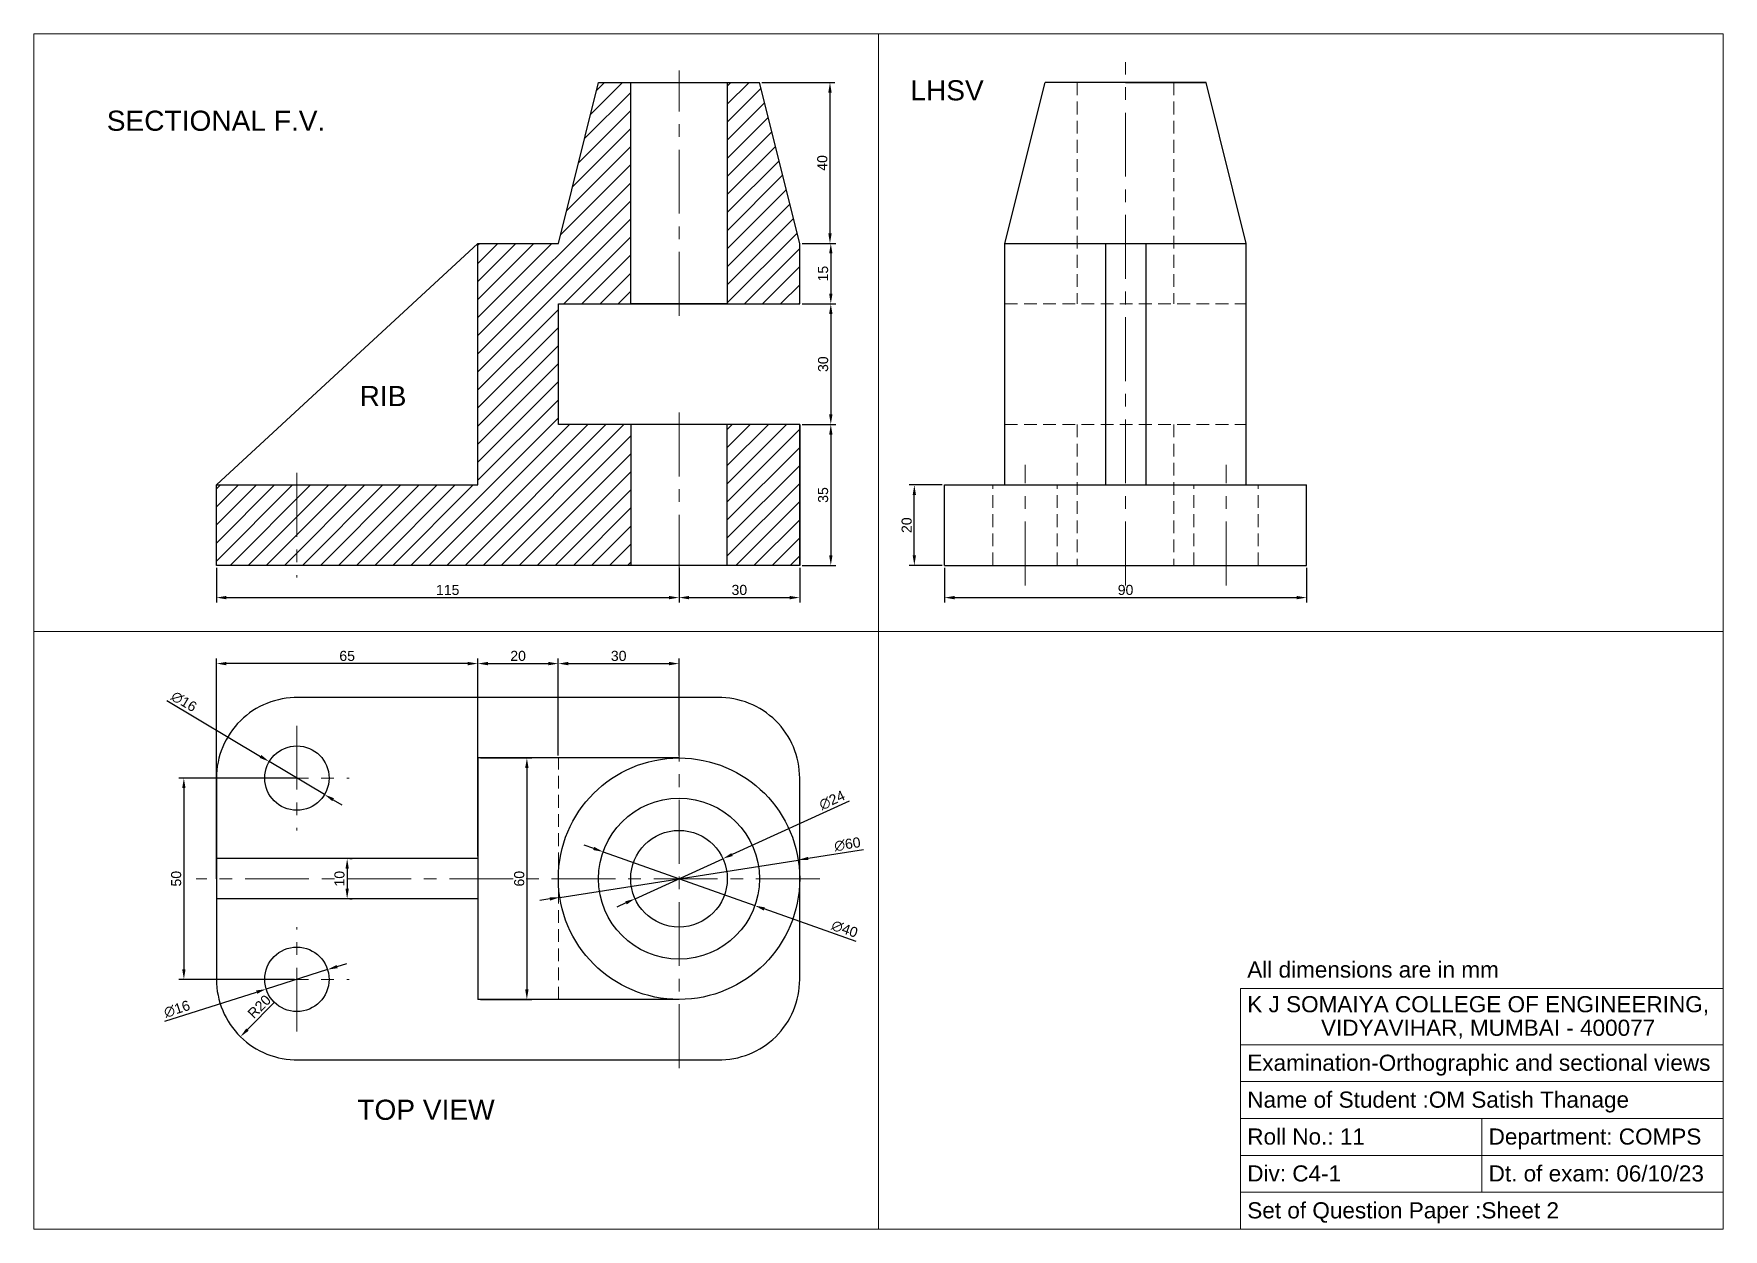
# Model space of a CAD drawing. Header units: millimetres. Extents: x 1372 to 1792, y 2275 to 2572.
import ezdxf

# ---------------------------------------------------------------- set-up
doc = ezdxf.new("R2010")
doc.units = ezdxf.units.MM
doc.header["$LTSCALE"] = 0.5
doc.linetypes.add('CENTER', pattern=[50.8, 31.75, -6.35, 6.35, -6.35])
doc.linetypes.add('HIDDEN', pattern=[9.525, 6.35, -3.175])
doc.styles.get("Standard").update_dxf_attribs({"font": 'arial.ttf'})
doc.dimstyles.new('ISO-25', dxfattribs={"dimtxt": 2.5, "dimasz": 2.5, "dimexe": 1.25, "dimexo": 0.625, "dimtad": 1, "dimtxsty": 'Standard', "dimcen": 2.5, "dimadec": 0, "dimazin": 0, "dimtfac": 1, "dimtmove": 0, "dimatfit": 3, "dimfxl": 1, "dimarcsym": 0})

# ---------------------------------------------------------------- blocks, each defined once
blk = doc.blocks.new('*D1')
at = {"color": 0, "lineweight": -2, "transparency": 16777216}
for p, q in [((1562.58, 2519.63), (1570.94, 2519.63)), ((1569.69, 2517.13), (1569.69, 2507.13)), ((1562.58, 2504.63), (1570.94, 2504.63))]:
    blk.add_line(p, q, dxfattribs=at)
at = {"color": 0, "transparency": 16777216}
for points in [[(1569.28, 2517.13), (1570.11, 2517.13), (1569.69, 2519.63)], [(1569.28, 2507.13), (1570.11, 2507.13), (1569.69, 2504.63)]]:
    blk.add_solid(points, dxfattribs=at)
at = {"layer": 'Defpoints', "color": 0, "transparency": 16777216}
for p in [(1561.95, 2519.63), (1561.95, 2504.63), (1569.69, 2504.63)]:
    blk.add_point(p, dxfattribs=at)
at = {"color": 0, "lineweight": 9, "transparency": 16777216, "insert": (1567.79, 2512.13), "char_height": 2.5, "attachment_point": 5, "rotation": 90}
blk.add_mtext('15', dxfattribs=at)
blk = doc.blocks.new('*D2')
at = {"color": 0, "lineweight": -2, "transparency": 16777216}
for p, q in [((1552.58, 2559.63), (1570.73, 2559.63)), ((1569.48, 2557.13), (1569.48, 2522.13)), ((1562.58, 2519.63), (1570.73, 2519.63))]:
    blk.add_line(p, q, dxfattribs=at)
at = {"color": 0, "transparency": 16777216}
for points in [[(1569.07, 2557.13), (1569.9, 2557.13), (1569.48, 2559.63)], [(1569.07, 2522.13), (1569.9, 2522.13), (1569.48, 2519.63)]]:
    blk.add_solid(points, dxfattribs=at)
at = {"layer": 'Defpoints', "color": 0, "transparency": 16777216}
for p in [(1551.95, 2559.63), (1561.95, 2519.63), (1569.48, 2519.63)]:
    blk.add_point(p, dxfattribs=at)
at = {"color": 0, "lineweight": 9, "transparency": 16777216, "insert": (1567.58, 2539.63), "char_height": 2.5, "attachment_point": 5, "rotation": 90}
blk.add_mtext('40', dxfattribs=at)
blk = doc.blocks.new('*D3')
at = {"color": 0, "lineweight": -2, "transparency": 16777216}
for p, q in [((1531.95, 2436.01), (1531.95, 2430.38)), ((1561.95, 2439.01), (1561.95, 2430.38)), ((1534.45, 2431.63), (1559.45, 2431.63))]:
    blk.add_line(p, q, dxfattribs=at)
at = {"color": 0, "transparency": 16777216}
for points in [[(1534.45, 2432.05), (1534.45, 2431.21), (1531.95, 2431.63)], [(1559.45, 2432.05), (1559.45, 2431.21), (1561.95, 2431.63)]]:
    blk.add_solid(points, dxfattribs=at)
at = {"layer": 'Defpoints', "color": 0, "transparency": 16777216}
for p in [(1531.95, 2436.63), (1561.95, 2439.63), (1561.95, 2431.63)]:
    blk.add_point(p, dxfattribs=at)
at = {"color": 0, "lineweight": 9, "transparency": 16777216, "insert": (1546.95, 2433.53), "char_height": 2.5, "attachment_point": 5}
blk.add_mtext('30', dxfattribs=at)
blk = doc.blocks.new('*D4')
at = {"color": 0, "lineweight": -2, "transparency": 16777216}
for p, q in [((1416.95, 2439.01), (1416.95, 2430.38)), ((1531.95, 2439.01), (1531.95, 2430.38)), ((1419.45, 2431.63), (1529.45, 2431.63))]:
    blk.add_line(p, q, dxfattribs=at)
at = {"color": 0, "transparency": 16777216}
for points in [[(1419.45, 2432.05), (1419.45, 2431.21), (1416.95, 2431.63)], [(1529.45, 2432.05), (1529.45, 2431.21), (1531.95, 2431.63)]]:
    blk.add_solid(points, dxfattribs=at)
at = {"layer": 'Defpoints', "color": 0, "transparency": 16777216}
for p in [(1416.95, 2439.63), (1531.95, 2439.63), (1531.95, 2431.63)]:
    blk.add_point(p, dxfattribs=at)
at = {"color": 0, "lineweight": 9, "transparency": 16777216, "insert": (1474.45, 2433.53), "char_height": 2.5, "attachment_point": 5}
blk.add_mtext('115', dxfattribs=at)
blk = doc.blocks.new('*D6')
at = {"color": 0, "lineweight": -2, "transparency": 16777216}
blk.add_line((1431.49, 2331.24), (1424.68, 2324.32), dxfattribs=at)
at = {"color": 0, "transparency": 16777216}
blk.add_solid([(1424.38, 2324.61), (1424.97, 2324.02), (1422.92, 2322.53)], dxfattribs=at)
at = {"layer": 'Defpoints', "color": 0, "transparency": 16777216}
for p in [(1436.95, 2336.79), (1422.92, 2322.53)]:
    blk.add_point(p, dxfattribs=at)
at = {"color": 0, "lineweight": 9, "transparency": 16777216, "insert": (1427.61, 2330), "char_height": 2.5, "attachment_point": 5, "rotation": 45.4643}
blk.add_mtext('R20', dxfattribs=at)
blk = doc.blocks.new('*D7')
at = {"color": 0, "lineweight": -2, "transparency": 16777216}
for p, q in [((1436.33, 2386.79), (1407.61, 2386.79)), ((1408.86, 2384.29), (1408.86, 2339.29)), ((1436.33, 2336.79), (1407.61, 2336.79))]:
    blk.add_line(p, q, dxfattribs=at)
at = {"color": 0, "transparency": 16777216}
for points in [[(1408.44, 2384.29), (1409.27, 2384.29), (1408.86, 2386.79)], [(1408.44, 2339.29), (1409.27, 2339.29), (1408.86, 2336.79)]]:
    blk.add_solid(points, dxfattribs=at)
at = {"layer": 'Defpoints', "color": 0, "transparency": 16777216}
for p in [(1436.95, 2386.79), (1408.86, 2336.79), (1436.95, 2336.79)]:
    blk.add_point(p, dxfattribs=at)
at = {"color": 0, "lineweight": 9, "transparency": 16777216, "insert": (1406.95, 2361.79), "char_height": 2.5, "attachment_point": 5, "rotation": 90}
blk.add_mtext('50', dxfattribs=at)
blk = doc.blocks.new('*D8')
at = {"color": 0, "lineweight": -2, "transparency": 16777216}
for p, q in [((1404.63, 2406.03), (1427.93, 2392.16)), ((1443.83, 2382.7), (1430.08, 2390.88)), ((1445.97, 2381.42), (1448.12, 2380.14))]:
    blk.add_line(p, q, dxfattribs=at)
at = {"color": 0, "transparency": 16777216}
for points in [[(1428.14, 2392.52), (1427.72, 2391.81), (1430.08, 2390.88)], [(1446.19, 2381.78), (1445.76, 2381.06), (1443.83, 2382.7)]]:
    blk.add_solid(points, dxfattribs=at)
at = {"layer": 'Defpoints', "color": 0, "transparency": 16777216}
for p in [(1430.08, 2390.88), (1443.83, 2382.7)]:
    blk.add_point(p, dxfattribs=at)
at = {"color": 0, "lineweight": 9, "transparency": 16777216, "insert": (1408.88, 2405.8), "char_height": 2.5, "attachment_point": 5, "rotation": 329.2366}
blk.add_mtext('∅16', dxfattribs=at)
blk = doc.blocks.new('*D9')
at = {"color": 0, "lineweight": -2, "transparency": 16777216}
for p, q in [((1481.95, 2392.42), (1481.95, 2416.49)), ((1484.45, 2415.24), (1499.45, 2415.24)), ((1501.95, 2392.42), (1501.95, 2416.49))]:
    blk.add_line(p, q, dxfattribs=at)
at = {"color": 0, "transparency": 16777216}
for points in [[(1484.45, 2415.66), (1484.45, 2414.82), (1481.95, 2415.24)], [(1499.45, 2415.66), (1499.45, 2414.82), (1501.95, 2415.24)]]:
    blk.add_solid(points, dxfattribs=at)
at = {"layer": 'Defpoints', "color": 0, "transparency": 16777216}
for p in [(1501.95, 2415.24), (1481.95, 2391.79), (1501.95, 2391.79)]:
    blk.add_point(p, dxfattribs=at)
at = {"color": 0, "lineweight": 9, "transparency": 16777216, "insert": (1491.95, 2417.14), "char_height": 2.5, "attachment_point": 5}
blk.add_mtext('20', dxfattribs=at)
blk = doc.blocks.new('*D10')
at = {"color": 0, "lineweight": -2, "transparency": 16777216}
for p, q in [((1501.95, 2392.42), (1501.95, 2416.49)), ((1504.45, 2415.24), (1529.45, 2415.24)), ((1531.95, 2392.42), (1531.95, 2416.49))]:
    blk.add_line(p, q, dxfattribs=at)
at = {"color": 0, "transparency": 16777216}
for points in [[(1504.45, 2415.66), (1504.45, 2414.82), (1501.95, 2415.24)], [(1529.45, 2415.66), (1529.45, 2414.82), (1531.95, 2415.24)]]:
    blk.add_solid(points, dxfattribs=at)
at = {"layer": 'Defpoints', "color": 0, "transparency": 16777216}
for p in [(1531.95, 2415.24), (1501.95, 2391.79), (1531.95, 2391.79)]:
    blk.add_point(p, dxfattribs=at)
at = {"color": 0, "lineweight": 9, "transparency": 16777216, "insert": (1516.95, 2417.14), "char_height": 2.5, "attachment_point": 5}
blk.add_mtext('30', dxfattribs=at)
blk = doc.blocks.new('*D11')
at = {"color": 0, "lineweight": -2, "transparency": 16777216}
for p, q in [((1416.95, 2367.42), (1416.95, 2416.49)), ((1479.45, 2415.24), (1419.45, 2415.24)), ((1481.95, 2367.42), (1481.95, 2416.49))]:
    blk.add_line(p, q, dxfattribs=at)
at = {"color": 0, "transparency": 16777216}
for points in [[(1419.45, 2415.66), (1419.45, 2414.82), (1416.95, 2415.24)], [(1479.45, 2415.66), (1479.45, 2414.82), (1481.95, 2415.24)]]:
    blk.add_solid(points, dxfattribs=at)
at = {"layer": 'Defpoints', "color": 0, "transparency": 16777216}
for p in [(1416.95, 2415.24), (1416.95, 2366.79), (1481.95, 2366.79)]:
    blk.add_point(p, dxfattribs=at)
at = {"color": 0, "lineweight": 9, "transparency": 16777216, "insert": (1449.45, 2417.14), "char_height": 2.5, "attachment_point": 5}
blk.add_mtext('65', dxfattribs=at)
blk = doc.blocks.new('*D12')
at = {"color": 0, "lineweight": -2, "transparency": 16777216}
for p, q in [((1574.25, 2381.05), (1545.15, 2367.8)), ((1521.03, 2356.82), (1542.87, 2366.77)), ((1518.76, 2355.78), (1516.48, 2354.75))]:
    blk.add_line(p, q, dxfattribs=at)
at = {"color": 0, "transparency": 16777216}
for points in [[(1544.98, 2368.18), (1545.32, 2367.42), (1542.87, 2366.77)], [(1518.58, 2356.16), (1518.93, 2355.4), (1521.03, 2356.82)]]:
    blk.add_solid(points, dxfattribs=at)
at = {"layer": 'Defpoints', "color": 0, "transparency": 16777216}
for p in [(1542.87, 2366.77), (1521.03, 2356.82)]:
    blk.add_point(p, dxfattribs=at)
at = {"color": 0, "lineweight": 9, "transparency": 16777216, "insert": (1570, 2381.29), "char_height": 2.5, "attachment_point": 5, "rotation": 24.4828}
blk.add_mtext('∅24', dxfattribs=at)
blk = doc.blocks.new('*D13')
at = {"color": 0, "lineweight": -2, "transparency": 16777216}
for p, q in [((1510.74, 2369.31), (1508.39, 2370.14)), ((1513.1, 2368.47), (1550.8, 2355.11)), ((1576.03, 2346.17), (1553.16, 2354.28))]:
    blk.add_line(p, q, dxfattribs=at)
at = {"color": 0, "transparency": 16777216}
for points in [[(1510.88, 2369.7), (1510.61, 2368.92), (1513.1, 2368.47)], [(1553.3, 2354.67), (1553.02, 2353.88), (1550.8, 2355.11)]]:
    blk.add_solid(points, dxfattribs=at)
at = {"layer": 'Defpoints', "color": 0, "transparency": 16777216}
for p in [(1513.1, 2368.47), (1550.8, 2355.11)]:
    blk.add_point(p, dxfattribs=at)
at = {"color": 0, "lineweight": 9, "transparency": 16777216, "insert": (1573.13, 2349.29), "char_height": 2.5, "attachment_point": 5, "rotation": 340.4855}
blk.add_mtext('∅40', dxfattribs=at)
blk = doc.blocks.new('*D14')
at = {"color": 0, "lineweight": -2, "transparency": 16777216}
for p, q in [((1577.84, 2368.98), (1564.06, 2366.82)), ((1502.31, 2357.15), (1561.59, 2366.44)), ((1499.84, 2356.76), (1497.37, 2356.38))]:
    blk.add_line(p, q, dxfattribs=at)
at = {"color": 0, "transparency": 16777216}
for points in [[(1564, 2367.23), (1564.13, 2366.41), (1561.59, 2366.44)], [(1499.78, 2357.17), (1499.91, 2356.35), (1502.31, 2357.15)]]:
    blk.add_solid(points, dxfattribs=at)
at = {"layer": 'Defpoints', "color": 0, "transparency": 16777216}
for p in [(1561.59, 2366.44), (1502.31, 2357.15)]:
    blk.add_point(p, dxfattribs=at)
at = {"color": 0, "lineweight": 9, "transparency": 16777216, "insert": (1573.81, 2370.34), "char_height": 2.5, "attachment_point": 5, "rotation": 8.9039}
blk.add_mtext('∅60', dxfattribs=at)
blk = doc.blocks.new('*D15')
at = {"color": 0, "lineweight": -2, "transparency": 16777216}
for p, q in [((1597.34, 2459.63), (1589.2, 2459.63)), ((1590.45, 2442.13), (1590.45, 2457.13)), ((1597.34, 2439.63), (1589.2, 2439.63))]:
    blk.add_line(p, q, dxfattribs=at)
at = {"color": 0, "transparency": 16777216}
for points in [[(1590.04, 2457.13), (1590.87, 2457.13), (1590.45, 2459.63)], [(1590.04, 2442.13), (1590.87, 2442.13), (1590.45, 2439.63)]]:
    blk.add_solid(points, dxfattribs=at)
at = {"layer": 'Defpoints', "color": 0, "transparency": 16777216}
for p in [(1590.45, 2459.63), (1597.97, 2459.63), (1597.97, 2439.63)]:
    blk.add_point(p, dxfattribs=at)
at = {"color": 0, "lineweight": 9, "transparency": 16777216, "insert": (1588.55, 2449.63), "char_height": 2.5, "attachment_point": 5, "rotation": 90}
blk.add_mtext('20', dxfattribs=at)
blk = doc.blocks.new('*D16')
at = {"color": 0, "lineweight": -2, "transparency": 16777216}
for p, q in [((1597.97, 2439.01), (1597.97, 2430.38)), ((1687.97, 2439.01), (1687.97, 2430.38)), ((1600.47, 2431.63), (1685.47, 2431.63))]:
    blk.add_line(p, q, dxfattribs=at)
at = {"color": 0, "transparency": 16777216}
for points in [[(1600.47, 2432.05), (1600.47, 2431.21), (1597.97, 2431.63)], [(1685.47, 2432.05), (1685.47, 2431.21), (1687.97, 2431.63)]]:
    blk.add_solid(points, dxfattribs=at)
at = {"layer": 'Defpoints', "color": 0, "transparency": 16777216}
for p in [(1597.97, 2439.63), (1687.97, 2439.63), (1687.97, 2431.63)]:
    blk.add_point(p, dxfattribs=at)
at = {"color": 0, "lineweight": 9, "transparency": 16777216, "insert": (1642.97, 2433.53), "char_height": 2.5, "attachment_point": 5}
blk.add_mtext('90', dxfattribs=at)
blk = doc.blocks.new('*D17')
at = {"color": 0, "lineweight": -2, "transparency": 16777216}
for p, q in [((1562.58, 2504.63), (1570.94, 2504.63)), ((1569.69, 2502.13), (1569.69, 2477.13)), ((1562.58, 2474.63), (1570.94, 2474.63))]:
    blk.add_line(p, q, dxfattribs=at)
at = {"color": 0, "transparency": 16777216}
for points in [[(1569.28, 2502.13), (1570.11, 2502.13), (1569.69, 2504.63)], [(1569.28, 2477.13), (1570.11, 2477.13), (1569.69, 2474.63)]]:
    blk.add_solid(points, dxfattribs=at)
at = {"layer": 'Defpoints', "color": 0, "transparency": 16777216}
for p in [(1561.95, 2504.63), (1561.95, 2474.63), (1569.69, 2474.63)]:
    blk.add_point(p, dxfattribs=at)
at = {"color": 0, "transparency": 16777216, "insert": (1567.79, 2489.63), "char_height": 2.5, "attachment_point": 5, "rotation": 90}
blk.add_mtext('30', dxfattribs=at)
blk = doc.blocks.new('*D18')
at = {"color": 0, "lineweight": -2, "transparency": 16777216}
for p, q in [((1562.58, 2474.63), (1570.94, 2474.63)), ((1569.69, 2472.13), (1569.69, 2442.13)), ((1562.58, 2439.63), (1570.94, 2439.63))]:
    blk.add_line(p, q, dxfattribs=at)
at = {"color": 0, "transparency": 16777216}
for points in [[(1569.28, 2472.13), (1570.11, 2472.13), (1569.69, 2474.63)], [(1569.28, 2442.13), (1570.11, 2442.13), (1569.69, 2439.63)]]:
    blk.add_solid(points, dxfattribs=at)
at = {"layer": 'Defpoints', "color": 0, "transparency": 16777216}
for p in [(1561.95, 2474.63), (1561.95, 2439.63), (1569.69, 2439.63)]:
    blk.add_point(p, dxfattribs=at)
at = {"color": 0, "transparency": 16777216, "insert": (1567.79, 2457.13), "char_height": 2.5, "attachment_point": 5, "rotation": 90}
blk.add_mtext('35', dxfattribs=at)
blk = doc.blocks.new('*D19')
at = {"color": 0, "lineweight": -2, "transparency": 16777216}
for p, q in [((1450.08, 2366.79), (1450.7, 2366.79)), ((1449.45, 2364.29), (1449.45, 2359.29)), ((1450.08, 2356.79), (1450.7, 2356.79))]:
    blk.add_line(p, q, dxfattribs=at)
at = {"color": 0, "transparency": 16777216}
for points in [[(1449.04, 2364.29), (1449.87, 2364.29), (1449.45, 2366.79)], [(1449.04, 2359.29), (1449.87, 2359.29), (1449.45, 2356.79)]]:
    blk.add_solid(points, dxfattribs=at)
at = {"layer": 'Defpoints', "color": 0, "transparency": 16777216}
for p in [(1449.45, 2366.79), (1449.45, 2356.79), (1449.45, 2356.79)]:
    blk.add_point(p, dxfattribs=at)
at = {"color": 0, "transparency": 16777216, "insert": (1447.55, 2361.79), "char_height": 2.5, "attachment_point": 5, "rotation": 90}
blk.add_mtext('10', dxfattribs=at)
blk = doc.blocks.new('*D20')
at = {"color": 0, "lineweight": -2, "transparency": 16777216}
for p, q in [((1446.96, 2339.97), (1449.34, 2340.72)), ((1444.58, 2339.21), (1429.33, 2334.37)), ((1404.14, 2326.39), (1426.94, 2333.62))]:
    blk.add_line(p, q, dxfattribs=at)
at = {"color": 0, "transparency": 16777216}
for points in [[(1446.84, 2340.36), (1447.09, 2339.57), (1444.58, 2339.21)], [(1426.82, 2334.02), (1427.07, 2333.22), (1429.33, 2334.37)]]:
    blk.add_solid(points, dxfattribs=at)
at = {"layer": 'Defpoints', "color": 0, "transparency": 16777216}
for p in [(1444.58, 2339.21), (1429.33, 2334.37)]:
    blk.add_point(p, dxfattribs=at)
at = {"color": 0, "transparency": 16777216, "insert": (1407.14, 2329.41), "char_height": 2.5, "attachment_point": 5, "rotation": 17.5916}
blk.add_mtext('∅16', dxfattribs=at)
blk = doc.blocks.new('*D21')
at = {"color": 0, "lineweight": -2, "transparency": 16777216}
for p, q in [((1482.58, 2391.79), (1495.38, 2391.79)), ((1494.13, 2389.29), (1494.13, 2334.29)), ((1482.58, 2331.79), (1495.38, 2331.79))]:
    blk.add_line(p, q, dxfattribs=at)
at = {"color": 0, "transparency": 16777216}
for points in [[(1493.71, 2389.29), (1494.55, 2389.29), (1494.13, 2391.79)], [(1493.71, 2334.29), (1494.55, 2334.29), (1494.13, 2331.79)]]:
    blk.add_solid(points, dxfattribs=at)
at = {"layer": 'Defpoints', "color": 0, "transparency": 16777216}
for p in [(1481.95, 2391.79), (1481.95, 2331.79), (1494.13, 2331.79)]:
    blk.add_point(p, dxfattribs=at)
at = {"color": 0, "transparency": 16777216, "insert": (1492.23, 2361.79), "char_height": 2.5, "attachment_point": 5, "rotation": 90}
blk.add_mtext('60', dxfattribs=at)

msp = doc.modelspace()

# ---------------------------------------------------------------- hatches: boundary and pattern name
at = {"linetype": 'CENTER', "lineweight": 9}
h = msp.add_hatch(dxfattribs=at)
h.set_pattern_fill('ANSI31', color=256)
h.paths.add_polyline_path([(1519.952, 2474.635), (1501.952, 2474.635), (1501.952, 2504.635), (1519.952, 2504.635), (1519.952, 2559.635), (1511.952, 2559.635), (1501.952, 2519.635), (1481.952, 2519.635), (1481.952, 2459.635), (1436.952, 2459.635), (1436.952, 2439.635), (1519.952, 2439.635)])
h.paths.add_polyline_path([(1436.952, 2459.635), (1416.952, 2459.635), (1416.952, 2439.635), (1436.952, 2439.635)])
h.paths.add_polyline_path([(1561.952, 2474.635), (1543.952, 2474.635), (1543.952, 2439.635), (1561.952, 2439.635)])
h.paths.add_polyline_path([(1561.952, 2519.635), (1551.952, 2559.635), (1543.952, 2559.635), (1543.952, 2504.635), (1561.952, 2504.635)])

# ---------------------------------------------------------------- linework, layer by layer
at = {"lineweight": 9}
for p, q in [((1371.546, 2571.714), (1791.546, 2571.714)), ((1371.546, 2274.714), (1371.546, 2571.714)), ((1581.546, 2571.714), (1581.546, 2274.714)), ((1791.546, 2571.714), (1791.546, 2274.714)), ((1511.952, 2559.635), (1551.952, 2559.635)), ((1531.952, 2559.635), (1511.952, 2559.635)), ((1531.952, 2559.635), (1519.952, 2559.635)), ((1519.952, 2559.635), (1543.952, 2559.635)), ((1561.952, 2519.635), (1561.952, 2504.635)), ((1416.952, 2439.635), (1416.952, 2459.635)), ((1371.546, 2423.214), (1791.546, 2423.214)), ((1671.546, 2334.537), (1791.546, 2334.537)), ((1671.546, 2274.714), (1671.546, 2334.537)), ((1791.546, 2329.714), (1791.546, 2274.714)), ((1671.546, 2320.547), (1791.546, 2320.547)), ((1671.546, 2311.38), (1791.546, 2311.38)), ((1671.546, 2302.214), (1791.546, 2302.214)), ((1731.546, 2302.214), (1731.546, 2283.88)), ((1671.546, 2293.047), (1791.546, 2293.047)), ((1671.546, 2283.88), (1791.546, 2283.88)), ((1791.546, 2274.714), (1371.546, 2274.714)), ((1791.546, 2274.714), (1671.546, 2274.714))]:
    msp.add_line(p, q, dxfattribs=at)
at = {"linetype": 'CENTER', "lineweight": 9}
for p, q in [((1531.952, 2501.635), (1531.952, 2562.635)), ((1642.967, 2434.635), (1642.967, 2564.635)), ((1531.952, 2477.635), (1531.952, 2436.635)), ((1436.952, 2462.635), (1436.952, 2436.635)), ((1617.967, 2434.635), (1617.967, 2464.635)), ((1667.967, 2434.635), (1667.967, 2464.635)), ((1416.952, 2459.635), (1436.952, 2459.635)), ((1531.952, 2406.792), (1531.952, 2311.792)), ((1436.952, 2399.792), (1436.952, 2373.792)), ((1423.952, 2386.792), (1449.952, 2386.792)), ((1566.952, 2361.792), (1411.952, 2361.792)), ((1436.952, 2323.792), (1436.952, 2349.792)), ((1423.952, 2336.792), (1449.952, 2336.792))]:
    msp.add_line(p, q, dxfattribs=at)
at = {"lineweight": 30}
for p, q in [((1501.952, 2519.635), (1511.952, 2559.635)), ((1511.952, 2559.635), (1551.952, 2559.635)), ((1519.952, 2504.635), (1519.952, 2559.635)), ((1543.952, 2559.635), (1543.952, 2504.635)), ((1561.952, 2519.635), (1551.952, 2559.635)), ((1612.967, 2519.635), (1622.967, 2559.635)), ((1662.967, 2559.635), (1622.967, 2559.635)), ((1642.967, 2559.635), (1642.967, 2559.635)), ((1642.967, 2559.635), (1662.967, 2559.635)), ((1672.967, 2519.635), (1662.967, 2559.635)), ((1416.952, 2459.635), (1481.952, 2519.635)), ((1481.952, 2459.635), (1481.952, 2519.635)), ((1481.952, 2519.635), (1501.952, 2519.635)), ((1561.952, 2504.635), (1561.952, 2519.635)), ((1612.967, 2519.635), (1672.967, 2519.635)), ((1612.967, 2459.635), (1612.967, 2519.635)), ((1637.967, 2519.635), (1637.967, 2459.635)), ((1647.967, 2519.635), (1647.967, 2459.635)), ((1672.967, 2459.635), (1672.967, 2519.635)), ((1501.952, 2474.635), (1501.952, 2504.635)), ((1501.952, 2504.635), (1561.952, 2504.635)), ((1543.952, 2504.635), (1519.952, 2504.635)), ((1561.952, 2474.635), (1501.952, 2474.635)), ((1519.952, 2474.635), (1519.952, 2439.635)), ((1543.952, 2439.635), (1543.952, 2474.635)), ((1561.952, 2439.635), (1561.952, 2474.635)), ((1561.952, 2474.635), (1561.952, 2439.635)), ((1416.952, 2439.635), (1416.952, 2459.635)), ((1416.952, 2459.635), (1481.952, 2459.635)), ((1597.967, 2459.635), (1687.967, 2459.635)), ((1597.967, 2439.635), (1597.967, 2459.635)), ((1687.967, 2439.635), (1687.967, 2459.635)), ((1561.952, 2439.635), (1416.952, 2439.635)), ((1561.952, 2439.635), (1531.952, 2439.635)), ((1597.967, 2439.635), (1687.967, 2439.635)), ((1542.277, 2406.792), (1436.628, 2406.792)), ((1481.952, 2391.792), (1481.952, 2331.792)), ((1531.952, 2391.792), (1481.952, 2391.792)), ((1416.952, 2387.117), (1416.952, 2336.468)), ((1416.952, 2361.792), (1416.952, 2386.792)), ((1561.952, 2336.468), (1561.952, 2387.117)), ((1481.952, 2366.792), (1416.952, 2366.792)), ((1481.952, 2356.792), (1416.952, 2356.792)), ((1531.952, 2331.792), (1481.952, 2331.792)), ((1436.628, 2316.792), (1542.277, 2316.792))]:
    msp.add_line(p, q, dxfattribs=at)
at = {"linetype": 'HIDDEN', "lineweight": 9}
for p, q in [((1630.967, 2559.635), (1630.967, 2504.635)), ((1654.967, 2559.635), (1654.967, 2504.635)), ((1612.967, 2504.635), (1672.967, 2504.635)), ((1612.967, 2474.635), (1672.967, 2474.635)), ((1630.967, 2474.635), (1630.967, 2439.635)), ((1654.967, 2474.635), (1654.967, 2439.635)), ((1609.967, 2439.635), (1609.967, 2459.635)), ((1625.967, 2439.635), (1625.967, 2459.635)), ((1659.967, 2439.635), (1659.967, 2459.635)), ((1675.967, 2439.635), (1675.967, 2459.635)), ((1501.952, 2331.792), (1501.952, 2391.792))]:
    msp.add_line(p, q, dxfattribs=at)
at = {"lineweight": 9}
msp.add_lwpolyline([(1371.546, 2274.714), (1791.546, 2274.714), (1791.546, 2571.714), (1371.546, 2571.714)], close=True, dxfattribs=at)
at = {"lineweight": 30}
for centre, radius in [((1436.952, 2386.792), 8), ((1531.952, 2361.792), 30), ((1531.952, 2361.792), 20), ((1531.952, 2361.792), 12), ((1436.952, 2336.792), 8)]:
    msp.add_circle(centre, radius, dxfattribs=at)
for centre, start, end in [((1436.952, 2386.792), 89.07131, 180), ((1541.952, 2386.792), 0, 90.92869), ((1436.952, 2336.792), 180, 270.92869), ((1541.952, 2336.792), 269.07131, 0)]:
    msp.add_arc(centre, 20.003, start, end, dxfattribs=at)

# ---------------------------------------------------------------- texts
at = {"lineweight": 9}
for s, p in [('All dimensions are in mm', (1673.224, 2337.219)), ('K J SOMAIYA COLLEGE OF ENGINEERING, ', (1673.224, 2328.611)), ('VIDYAVIHAR, MUMBAI - 400077', (1691.56, 2322.759)), ('Examination-Orthographic and sectional views', (1673.224, 2314.063)), ('Name of Student :OM Satish Thanage ', (1673.224, 2304.896)), ('Roll No.: 11 ', (1673.224, 2295.729)), ('Department: COMPS', (1733.224, 2295.729)), ('Div: C4-1  ', (1673.224, 2286.563)), ('Dt. of exam: 06/10/23 ', (1733.224, 2286.563)), ('Set of Question Paper :Sheet 2', (1673.224, 2277.396))]:
    msp.add_text(s, height=4.00791, dxfattribs=at).set_placement(p)
at = {"char_height": 5, "attachment_point": 1}
for s, width, heights, insert in [('LHSV', 5, [0], (1589.461, 2560.173)), ('SECTIONAL F.V.', 65.24839, [0], (1389.689, 2552.621)), ('RIB', 12.28379, [0], (1452.548, 2484.223)), ('TOP VIEW', 36.36647, [5.808], (1451.974, 2306.886))]:
    msp.add_mtext_dynamic_manual_height_columns(s, width=width, gutter_width=12.5, heights=heights, dxfattribs=dict(at, insert=insert))

# ---------------------------------------------------------------- dimensions: what is measured, and where the dimension line sits
at = {"lineweight": 9}
for base, p1, p2, picture, middle in [((1569.484, 2519.635), (1551.952, 2559.635), (1561.952, 2519.635), '*D2', (1567.583, 2539.635)), ((1569.694, 2504.635), (1561.952, 2519.635), (1561.952, 2504.635), '*D1', (1567.792, 2512.135)), ((1590.454, 2459.635), (1597.967, 2439.635), (1597.967, 2459.635), '*D15', (1588.553, 2449.635)), ((1408.855, 2336.792), (1436.952, 2386.792), (1436.952, 2336.792), '*D7', (1406.954, 2361.792))]:
    dim = msp.add_linear_dim(base=base, p1=p1, p2=p2, angle=90, dimstyle='ISO-25', dxfattribs=at)
    dim.commit()
    dim.dimension.update_dxf_attribs({"geometry": picture, "text_midpoint": middle})
for base, p1, p2, picture, middle in [((1569.694, 2474.635), (1561.952, 2504.635), (1561.952, 2474.635), '*D17', (1567.791, 2489.635)), ((1569.694, 2439.635), (1561.952, 2474.635), (1561.952, 2439.635), '*D18', (1567.791, 2457.135)), ((1494.13, 2331.792), (1481.952, 2391.792), (1481.952, 2331.792), '*D21', (1492.229, 2361.792)), ((1449.452, 2356.792), (1449.452, 2366.792), (1449.452, 2356.792), '*D19', (1447.551, 2361.792))]:
    dim = msp.add_linear_dim(base=base, p1=p1, p2=p2, angle=90, dimstyle='ISO-25')
    dim.commit()
    dim.dimension.update_dxf_attribs({"geometry": picture, "text_midpoint": middle})
for base, p1, p2, picture, middle in [((1531.952, 2431.631), (1416.952, 2439.635), (1531.952, 2439.635), '*D4', (1474.452, 2433.532)), ((1561.952, 2431.631), (1531.952, 2436.635), (1561.952, 2439.635), '*D3', (1546.952, 2433.533)), ((1687.967, 2431.631), (1597.967, 2439.635), (1687.967, 2439.635), '*D16', (1642.967, 2433.532)), ((1416.952, 2415.24), (1481.952, 2366.792), (1416.952, 2366.792), '*D11', (1449.452, 2417.142)), ((1501.952, 2415.24), (1481.952, 2391.792), (1501.952, 2391.792), '*D9', (1491.952, 2417.142)), ((1531.952, 2415.24), (1501.952, 2391.792), (1531.952, 2391.792), '*D10', (1516.952, 2417.143))]:
    dim = msp.add_linear_dim(base=base, p1=p1, p2=p2, dimstyle='ISO-25', dxfattribs=at)
    dim.commit()
    dim.dimension.update_dxf_attribs({"geometry": picture, "text_midpoint": middle})
for p1, p2, picture, middle in [((1443.827, 2382.7), (1430.078, 2390.884), '*D8', (1407.872, 2404.103)), ((1521.031, 2356.819), (1542.873, 2366.765), '*D12', (1570.821, 2379.492)), ((1502.314, 2357.149), (1561.591, 2366.436), '*D14', (1574.111, 2368.397)), ((1513.101, 2368.473), (1550.804, 2355.112), '*D13', (1572.471, 2347.432))]:
    dim = msp.add_diameter_dim_2p(p1=p1, p2=p2, dimstyle='ISO-25', dxfattribs=at)
    dim.commit()
    dim.dimension.update_dxf_attribs({"geometry": picture, "text_midpoint": middle, "dimtype": 163})
dim = msp.add_diameter_dim_2p(p1=(1444.578, 2339.21), p2=(1429.327, 2334.375), dimstyle='ISO-25')
dim.commit()
dim.dimension.update_dxf_attribs({"geometry": '*D20', "text_midpoint": (1407.737, 2327.529), "dimtype": 163})
dim = msp.add_radius_dim(center=(1436.952, 2336.792), mpoint=(1422.924, 2322.534), dimstyle='ISO-25', dxfattribs=at)
dim.commit()
dim.dimension.update_dxf_attribs({"geometry": '*D6', "text_midpoint": (1428.961, 2328.67), "dimtype": 164})

doc.saveas('drawing.dxf')
